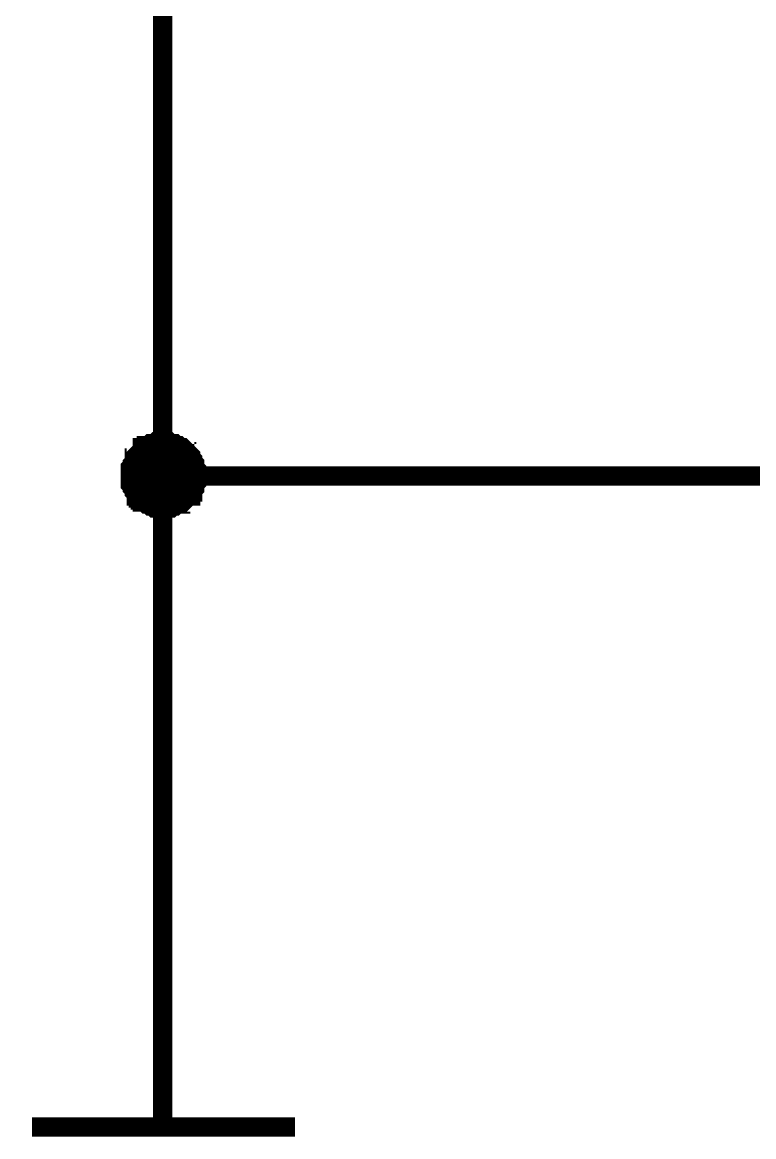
# Paper-space layout 'Layout1' of a CAD drawing. Extents: x -1 to 840, y -1 to 593.
# Drawn here: x 76.23 to 87.53, y 75.77 to 93 of the extents above; entities that cross this region are included whole.
import ezdxf

# ---------------------------------------------------------------- set-up
doc = ezdxf.new("R2010")
doc.units = 0
doc.header["$MEASUREMENT"] = 0
doc.layers.add('Sheet', color=255, linetype='CONTINUOUS')

psp = doc.layouts.get("Layout1")

# ---------------------------------------------------------------- linework, layer by layer
at = {"layer": 'Sheet', "color": 7}
for points, const_width in [([(120.88, 110.99), (120.88, 103.503), (120.88, 85.981), (78.395, 85.981)], 0.3), ([(78.395, 93.499), (78.395, 90.983)], 0.3), ([(78.395, 90.983), (78.395, 85.981)], 0.3), ([(77.898, 85.981), (77.898, 86.012), (77.898, 86.043), (77.898, 86.043), (77.898, 86.074), (77.898, 86.105), (77.93, 86.136), (77.93, 86.167), (77.93, 86.167), (77.961, 86.198), (77.961, 86.229), (77.961, 86.26), (77.992, 86.26), (77.992, 86.292), (78.023, 86.323), (78.023, 86.323), (78.054, 86.354), (78.054, 86.354), (78.085, 86.385), (78.085, 86.416), (78.116, 86.416), (78.147, 86.416), (78.147, 86.447), (78.178, 86.447), (78.209, 86.478), (78.209, 86.478), (78.24, 86.478), (78.271, 86.478), (78.302, 86.509), (78.333, 86.509), (78.333, 86.509), (78.364, 86.509), (78.395, 86.509)], 0.3), ([(77.898, 85.981), (77.898, 86.012), (77.898, 86.043), (77.898, 86.043), (77.898, 86.074), (77.898, 86.105), (77.93, 86.136), (77.93, 86.167), (77.93, 86.167), (77.961, 86.198), (77.961, 86.229), (77.961, 86.26), (77.992, 86.26), (77.992, 86.292), (78.023, 86.323), (78.023, 86.323), (78.054, 86.354), (78.054, 86.354), (78.085, 86.385), (78.085, 86.416), (78.116, 86.416), (78.147, 86.416), (78.147, 86.447), (78.178, 86.447), (78.209, 86.478), (78.209, 86.478), (78.24, 86.478), (78.271, 86.478), (78.302, 86.509), (78.333, 86.509), (78.333, 86.509), (78.364, 86.509), (78.395, 86.509)], 0.3), ([(77.898, 85.981), (77.898, 86.012), (77.898, 86.043), (77.898, 86.043), (77.898, 86.074), (77.898, 86.105), (77.93, 86.136), (77.93, 86.167), (77.93, 86.167), (77.961, 86.198), (77.961, 86.229), (77.961, 86.26), (77.992, 86.26), (77.992, 86.292), (78.023, 86.323), (78.023, 86.323), (78.054, 86.354), (78.054, 86.354), (78.085, 86.385), (78.085, 86.416), (78.116, 86.416), (78.147, 86.416), (78.147, 86.447), (78.178, 86.447), (78.209, 86.478), (78.209, 86.478), (78.24, 86.478), (78.271, 86.478), (78.302, 86.509), (78.333, 86.509), (78.333, 86.509), (78.364, 86.509), (78.395, 86.509)], 0.3), ([(77.898, 85.981), (77.898, 86.012), (77.898, 86.043), (77.898, 86.043), (77.898, 86.074), (77.898, 86.105), (77.93, 86.136), (77.93, 86.167), (77.93, 86.167), (77.961, 86.198), (77.961, 86.229), (77.961, 86.26), (77.992, 86.26), (77.992, 86.292), (78.023, 86.323), (78.023, 86.323), (78.054, 86.354), (78.054, 86.354), (78.085, 86.385), (78.085, 86.416), (78.116, 86.416), (78.147, 86.416), (78.147, 86.447), (78.178, 86.447), (78.209, 86.478), (78.209, 86.478), (78.24, 86.478), (78.271, 86.478), (78.302, 86.509), (78.333, 86.509), (78.333, 86.509), (78.364, 86.509), (78.395, 86.509)], 0.3), ([(77.898, 85.981), (77.898, 86.012), (77.898, 86.043), (77.898, 86.043), (77.898, 86.074), (77.898, 86.105), (77.93, 86.136), (77.93, 86.167), (77.93, 86.167), (77.961, 86.198), (77.961, 86.229), (77.961, 86.26), (77.992, 86.26), (77.992, 86.292), (78.023, 86.323), (78.023, 86.323), (78.054, 86.354), (78.054, 86.354), (78.085, 86.385), (78.085, 86.416), (78.116, 86.416), (78.147, 86.416), (78.147, 86.447), (78.178, 86.447), (78.209, 86.478), (78.209, 86.478), (78.24, 86.478), (78.271, 86.478), (78.302, 86.509), (78.333, 86.509), (78.333, 86.509), (78.364, 86.509), (78.395, 86.509)], 0.3), ([(77.898, 85.981), (77.898, 86.012), (77.898, 86.043), (77.898, 86.043), (77.898, 86.074), (77.898, 86.105), (77.93, 86.136), (77.93, 86.167), (77.93, 86.167), (77.961, 86.198), (77.961, 86.229), (77.961, 86.26), (77.992, 86.26), (77.992, 86.292), (78.023, 86.323), (78.023, 86.323), (78.054, 86.354), (78.054, 86.354), (78.085, 86.385), (78.085, 86.416), (78.116, 86.416), (78.147, 86.416), (78.147, 86.447), (78.178, 86.447), (78.209, 86.478), (78.209, 86.478), (78.24, 86.478), (78.271, 86.478), (78.302, 86.509), (78.333, 86.509), (78.333, 86.509), (78.364, 86.509), (78.395, 86.509)], 0.3), ([(77.898, 85.981), (77.898, 86.012), (77.898, 86.043), (77.898, 86.043), (77.898, 86.074), (77.898, 86.105), (77.93, 86.136), (77.93, 86.167), (77.93, 86.167), (77.961, 86.198), (77.961, 86.229), (77.961, 86.26), (77.992, 86.26), (77.992, 86.292), (78.023, 86.323), (78.023, 86.323), (78.054, 86.354), (78.054, 86.354), (78.085, 86.385), (78.085, 86.416), (78.116, 86.416), (78.147, 86.416), (78.147, 86.447), (78.178, 86.447), (78.209, 86.478), (78.209, 86.478), (78.24, 86.478), (78.271, 86.478), (78.302, 86.509), (78.333, 86.509), (78.333, 86.509), (78.364, 86.509), (78.395, 86.509)], 0.0991), ([(77.898, 85.981), (77.898, 86.012), (77.898, 86.043), (77.898, 86.043), (77.898, 86.074), (77.898, 86.105), (77.93, 86.136), (77.93, 86.167), (77.93, 86.167), (77.961, 86.198), (77.961, 86.229), (77.961, 86.26), (77.992, 86.26), (77.992, 86.292), (78.023, 86.323), (78.023, 86.323), (78.054, 86.354), (78.054, 86.354), (78.085, 86.385), (78.085, 86.416), (78.116, 86.416), (78.147, 86.416), (78.147, 86.447), (78.178, 86.447), (78.209, 86.478), (78.209, 86.478), (78.24, 86.478), (78.271, 86.478), (78.302, 86.509), (78.333, 86.509), (78.333, 86.509), (78.364, 86.509), (78.395, 86.509)], 0.0991), ([(77.898, 85.981), (77.898, 86.012), (77.898, 86.043), (77.898, 86.043), (77.898, 86.074), (77.898, 86.105), (77.93, 86.136), (77.93, 86.167), (77.93, 86.167), (77.961, 86.198), (77.961, 86.229), (77.961, 86.26), (77.992, 86.26), (77.992, 86.292), (78.023, 86.323), (78.023, 86.323), (78.054, 86.354), (78.054, 86.354), (78.085, 86.385), (78.085, 86.416), (78.116, 86.416), (78.147, 86.416), (78.147, 86.447), (78.178, 86.447), (78.209, 86.478), (78.209, 86.478), (78.24, 86.478), (78.271, 86.478), (78.302, 86.509), (78.333, 86.509), (78.333, 86.509), (78.364, 86.509), (78.395, 86.509)], 0.0991), ([(77.898, 85.981), (77.898, 86.012), (77.898, 86.043), (77.898, 86.043), (77.898, 86.074), (77.898, 86.105), (77.93, 86.136), (77.93, 86.167), (77.93, 86.167), (77.961, 86.198), (77.961, 86.229), (77.961, 86.26), (77.992, 86.26), (77.992, 86.292), (78.023, 86.323), (78.023, 86.323), (78.054, 86.354), (78.054, 86.354), (78.085, 86.385), (78.085, 86.416), (78.116, 86.416), (78.147, 86.416), (78.147, 86.447), (78.178, 86.447), (78.209, 86.478), (78.209, 86.478), (78.24, 86.478), (78.271, 86.478), (78.302, 86.509), (78.333, 86.509), (78.333, 86.509), (78.364, 86.509), (78.395, 86.509)], 0.0991), ([(77.898, 85.981), (77.898, 86.012), (77.898, 86.043), (77.898, 86.043), (77.898, 86.074), (77.898, 86.105), (77.93, 86.136), (77.93, 86.167), (77.93, 86.167), (77.961, 86.198), (77.961, 86.229), (77.961, 86.26), (77.992, 86.26), (77.992, 86.292), (78.023, 86.323), (78.023, 86.323), (78.054, 86.354), (78.054, 86.354), (78.085, 86.385), (78.085, 86.416), (78.116, 86.416), (78.147, 86.416), (78.147, 86.447), (78.178, 86.447), (78.209, 86.478), (78.209, 86.478), (78.24, 86.478), (78.271, 86.478), (78.302, 86.509), (78.333, 86.509), (78.333, 86.509), (78.364, 86.509), (78.395, 86.509)], 0.0991), ([(77.898, 85.981), (77.898, 86.012), (77.898, 86.043), (77.898, 86.043), (77.898, 86.074), (77.898, 86.105), (77.93, 86.136), (77.93, 86.167), (77.93, 86.167), (77.961, 86.198), (77.961, 86.229), (77.961, 86.26), (77.992, 86.26), (77.992, 86.292), (78.023, 86.323), (78.023, 86.323), (78.054, 86.354), (78.054, 86.354), (78.085, 86.385), (78.085, 86.416), (78.116, 86.416), (78.147, 86.416), (78.147, 86.447), (78.178, 86.447), (78.209, 86.478), (78.209, 86.478), (78.24, 86.478), (78.271, 86.478), (78.302, 86.509), (78.333, 86.509), (78.333, 86.509), (78.364, 86.509), (78.395, 86.509)], 0.0991), ([(78.395, 86.509), (78.395, 86.509)], 0.3), ([(78.395, 86.509), (78.426, 86.509), (78.457, 86.509), (78.457, 86.509), (78.489, 86.509), (78.52, 86.478), (78.551, 86.478), (78.582, 86.478), (78.582, 86.478), (78.613, 86.447), (78.644, 86.447), (78.675, 86.416), (78.675, 86.416), (78.706, 86.416), (78.737, 86.385), (78.737, 86.354), (78.768, 86.354), (78.768, 86.323), (78.799, 86.323), (78.83, 86.292), (78.83, 86.26), (78.83, 86.26), (78.861, 86.229), (78.861, 86.198), (78.892, 86.167), (78.892, 86.167), (78.892, 86.136), (78.892, 86.105), (78.923, 86.074), (78.923, 86.043), (78.923, 86.043), (78.923, 86.012), (78.923, 85.981)], 0.3), ([(78.395, 86.509), (78.395, 86.509)], 0.3), ([(78.395, 86.509), (78.426, 86.509), (78.457, 86.509), (78.457, 86.509), (78.489, 86.509), (78.52, 86.478), (78.551, 86.478), (78.582, 86.478), (78.582, 86.478), (78.613, 86.447), (78.644, 86.447), (78.675, 86.416), (78.675, 86.416), (78.706, 86.416), (78.737, 86.385), (78.737, 86.354), (78.768, 86.354), (78.768, 86.323), (78.799, 86.323), (78.83, 86.292), (78.83, 86.26), (78.83, 86.26), (78.861, 86.229), (78.861, 86.198), (78.892, 86.167), (78.892, 86.167), (78.892, 86.136), (78.892, 86.105), (78.923, 86.074), (78.923, 86.043), (78.923, 86.043), (78.923, 86.012), (78.923, 85.981)], 0.3), ([(78.395, 86.509), (78.395, 86.509)], 0.3), ([(78.395, 86.509), (78.426, 86.509), (78.457, 86.509), (78.457, 86.509), (78.489, 86.509), (78.52, 86.478), (78.551, 86.478), (78.582, 86.478), (78.582, 86.478), (78.613, 86.447), (78.644, 86.447), (78.675, 86.416), (78.675, 86.416), (78.706, 86.416), (78.737, 86.385), (78.737, 86.354), (78.768, 86.354), (78.768, 86.323), (78.799, 86.323), (78.83, 86.292), (78.83, 86.26), (78.83, 86.26), (78.861, 86.229), (78.861, 86.198), (78.892, 86.167), (78.892, 86.167), (78.892, 86.136), (78.892, 86.105), (78.923, 86.074), (78.923, 86.043), (78.923, 86.043), (78.923, 86.012), (78.923, 85.981)], 0.3), ([(78.395, 86.509), (78.395, 86.509)], 0.3), ([(78.395, 86.509), (78.426, 86.509), (78.457, 86.509), (78.457, 86.509), (78.489, 86.509), (78.52, 86.478), (78.551, 86.478), (78.582, 86.478), (78.582, 86.478), (78.613, 86.447), (78.644, 86.447), (78.675, 86.416), (78.675, 86.416), (78.706, 86.416), (78.737, 86.385), (78.737, 86.354), (78.768, 86.354), (78.768, 86.323), (78.799, 86.323), (78.83, 86.292), (78.83, 86.26), (78.83, 86.26), (78.861, 86.229), (78.861, 86.198), (78.892, 86.167), (78.892, 86.167), (78.892, 86.136), (78.892, 86.105), (78.923, 86.074), (78.923, 86.043), (78.923, 86.043), (78.923, 86.012), (78.923, 85.981)], 0.3), ([(78.395, 86.509), (78.395, 86.509)], 0.3), ([(78.395, 86.509), (78.426, 86.509), (78.457, 86.509), (78.457, 86.509), (78.489, 86.509), (78.52, 86.478), (78.551, 86.478), (78.582, 86.478), (78.582, 86.478), (78.613, 86.447), (78.644, 86.447), (78.675, 86.416), (78.675, 86.416), (78.706, 86.416), (78.737, 86.385), (78.737, 86.354), (78.768, 86.354), (78.768, 86.323), (78.799, 86.323), (78.83, 86.292), (78.83, 86.26), (78.83, 86.26), (78.861, 86.229), (78.861, 86.198), (78.892, 86.167), (78.892, 86.167), (78.892, 86.136), (78.892, 86.105), (78.923, 86.074), (78.923, 86.043), (78.923, 86.043), (78.923, 86.012), (78.923, 85.981)], 0.3), ([(78.395, 86.509), (78.395, 86.509)], 0.3), ([(78.395, 86.509), (78.426, 86.509), (78.457, 86.509), (78.457, 86.509), (78.489, 86.509), (78.52, 86.478), (78.551, 86.478), (78.582, 86.478), (78.582, 86.478), (78.613, 86.447), (78.644, 86.447), (78.675, 86.416), (78.675, 86.416), (78.706, 86.416), (78.737, 86.385), (78.737, 86.354), (78.768, 86.354), (78.768, 86.323), (78.799, 86.323), (78.83, 86.292), (78.83, 86.26), (78.83, 86.26), (78.861, 86.229), (78.861, 86.198), (78.892, 86.167), (78.892, 86.167), (78.892, 86.136), (78.892, 86.105), (78.923, 86.074), (78.923, 86.043), (78.923, 86.043), (78.923, 86.012), (78.923, 85.981)], 0.3), ([(78.395, 86.509), (78.395, 86.509)], 0.0991), ([(78.395, 86.509), (78.426, 86.509), (78.457, 86.509), (78.457, 86.509), (78.489, 86.509), (78.52, 86.478), (78.551, 86.478), (78.582, 86.478), (78.582, 86.478), (78.613, 86.447), (78.644, 86.447), (78.675, 86.416), (78.675, 86.416), (78.706, 86.416), (78.737, 86.385), (78.737, 86.354), (78.768, 86.354), (78.768, 86.323), (78.799, 86.323), (78.83, 86.292), (78.83, 86.26), (78.83, 86.26), (78.861, 86.229), (78.861, 86.198), (78.892, 86.167), (78.892, 86.167), (78.892, 86.136), (78.892, 86.105), (78.923, 86.074), (78.923, 86.043), (78.923, 86.043), (78.923, 86.012), (78.923, 85.981)], 0.0991), ([(78.395, 86.509), (78.395, 86.509)], 0.0991), ([(78.395, 86.509), (78.426, 86.509), (78.457, 86.509), (78.457, 86.509), (78.489, 86.509), (78.52, 86.478), (78.551, 86.478), (78.582, 86.478), (78.582, 86.478), (78.613, 86.447), (78.644, 86.447), (78.675, 86.416), (78.675, 86.416), (78.706, 86.416), (78.737, 86.385), (78.737, 86.354), (78.768, 86.354), (78.768, 86.323), (78.799, 86.323), (78.83, 86.292), (78.83, 86.26), (78.83, 86.26), (78.861, 86.229), (78.861, 86.198), (78.892, 86.167), (78.892, 86.167), (78.892, 86.136), (78.892, 86.105), (78.923, 86.074), (78.923, 86.043), (78.923, 86.043), (78.923, 86.012), (78.923, 85.981)], 0.0991), ([(78.395, 86.509), (78.395, 86.509)], 0.0991), ([(78.395, 86.509), (78.426, 86.509), (78.457, 86.509), (78.457, 86.509), (78.489, 86.509), (78.52, 86.478), (78.551, 86.478), (78.582, 86.478), (78.582, 86.478), (78.613, 86.447), (78.644, 86.447), (78.675, 86.416), (78.675, 86.416), (78.706, 86.416), (78.737, 86.385), (78.737, 86.354), (78.768, 86.354), (78.768, 86.323), (78.799, 86.323), (78.83, 86.292), (78.83, 86.26), (78.83, 86.26), (78.861, 86.229), (78.861, 86.198), (78.892, 86.167), (78.892, 86.167), (78.892, 86.136), (78.892, 86.105), (78.923, 86.074), (78.923, 86.043), (78.923, 86.043), (78.923, 86.012), (78.923, 85.981)], 0.0991), ([(78.395, 86.509), (78.395, 86.509)], 0.0991), ([(78.395, 86.509), (78.426, 86.509), (78.457, 86.509), (78.457, 86.509), (78.489, 86.509), (78.52, 86.478), (78.551, 86.478), (78.582, 86.478), (78.582, 86.478), (78.613, 86.447), (78.644, 86.447), (78.675, 86.416), (78.675, 86.416), (78.706, 86.416), (78.737, 86.385), (78.737, 86.354), (78.768, 86.354), (78.768, 86.323), (78.799, 86.323), (78.83, 86.292), (78.83, 86.26), (78.83, 86.26), (78.861, 86.229), (78.861, 86.198), (78.892, 86.167), (78.892, 86.167), (78.892, 86.136), (78.892, 86.105), (78.923, 86.074), (78.923, 86.043), (78.923, 86.043), (78.923, 86.012), (78.923, 85.981)], 0.0991), ([(78.395, 86.509), (78.395, 86.509)], 0.0991), ([(78.395, 86.509), (78.426, 86.509), (78.457, 86.509), (78.457, 86.509), (78.489, 86.509), (78.52, 86.478), (78.551, 86.478), (78.582, 86.478), (78.582, 86.478), (78.613, 86.447), (78.644, 86.447), (78.675, 86.416), (78.675, 86.416), (78.706, 86.416), (78.737, 86.385), (78.737, 86.354), (78.768, 86.354), (78.768, 86.323), (78.799, 86.323), (78.83, 86.292), (78.83, 86.26), (78.83, 86.26), (78.861, 86.229), (78.861, 86.198), (78.892, 86.167), (78.892, 86.167), (78.892, 86.136), (78.892, 86.105), (78.923, 86.074), (78.923, 86.043), (78.923, 86.043), (78.923, 86.012), (78.923, 85.981)], 0.0991), ([(78.395, 86.509), (78.395, 86.509)], 0.0991), ([(78.395, 86.509), (78.426, 86.509), (78.457, 86.509), (78.457, 86.509), (78.489, 86.509), (78.52, 86.478), (78.551, 86.478), (78.582, 86.478), (78.582, 86.478), (78.613, 86.447), (78.644, 86.447), (78.675, 86.416), (78.675, 86.416), (78.706, 86.416), (78.737, 86.385), (78.737, 86.354), (78.768, 86.354), (78.768, 86.323), (78.799, 86.323), (78.83, 86.292), (78.83, 86.26), (78.83, 86.26), (78.861, 86.229), (78.861, 86.198), (78.892, 86.167), (78.892, 86.167), (78.892, 86.136), (78.892, 86.105), (78.923, 86.074), (78.923, 86.043), (78.923, 86.043), (78.923, 86.012), (78.923, 85.981)], 0.0991), ([(78.395, 85.484), (78.364, 85.484), (78.333, 85.484), (78.333, 85.484), (78.302, 85.484), (78.271, 85.484), (78.24, 85.515), (78.209, 85.515), (78.209, 85.515), (78.178, 85.546), (78.147, 85.546), (78.147, 85.546), (78.116, 85.577), (78.085, 85.577), (78.085, 85.608), (78.054, 85.608), (78.054, 85.639), (78.023, 85.639), (78.023, 85.67), (77.992, 85.67), (77.992, 85.701), (77.961, 85.732), (77.961, 85.732), (77.961, 85.763), (77.93, 85.794), (77.93, 85.794), (77.93, 85.826), (77.898, 85.857), (77.898, 85.888), (77.898, 85.919), (77.898, 85.919), (77.898, 85.95), (77.898, 85.981)], 0.3), ([(77.898, 85.981), (77.898, 85.981)], 0.3), ([(78.395, 85.484), (78.364, 85.484), (78.333, 85.484), (78.333, 85.484), (78.302, 85.484), (78.271, 85.484), (78.24, 85.515), (78.209, 85.515), (78.209, 85.515), (78.178, 85.546), (78.147, 85.546), (78.147, 85.546), (78.116, 85.577), (78.085, 85.577), (78.085, 85.608), (78.054, 85.608), (78.054, 85.639), (78.023, 85.639), (78.023, 85.67), (77.992, 85.67), (77.992, 85.701), (77.961, 85.732), (77.961, 85.732), (77.961, 85.763), (77.93, 85.794), (77.93, 85.794), (77.93, 85.826), (77.898, 85.857), (77.898, 85.888), (77.898, 85.919), (77.898, 85.919), (77.898, 85.95), (77.898, 85.981)], 0.3), ([(77.898, 85.981), (77.898, 85.981)], 0.3), ([(78.395, 85.484), (78.364, 85.484), (78.333, 85.484), (78.333, 85.484), (78.302, 85.484), (78.271, 85.484), (78.24, 85.515), (78.209, 85.515), (78.209, 85.515), (78.178, 85.546), (78.147, 85.546), (78.147, 85.546), (78.116, 85.577), (78.085, 85.577), (78.085, 85.608), (78.054, 85.608), (78.054, 85.639), (78.023, 85.639), (78.023, 85.67), (77.992, 85.67), (77.992, 85.701), (77.961, 85.732), (77.961, 85.732), (77.961, 85.763), (77.93, 85.794), (77.93, 85.794), (77.93, 85.826), (77.898, 85.857), (77.898, 85.888), (77.898, 85.919), (77.898, 85.919), (77.898, 85.95), (77.898, 85.981)], 0.3), ([(77.898, 85.981), (77.898, 85.981)], 0.3), ([(78.395, 85.484), (78.364, 85.484), (78.333, 85.484), (78.333, 85.484), (78.302, 85.484), (78.271, 85.484), (78.24, 85.515), (78.209, 85.515), (78.209, 85.515), (78.178, 85.546), (78.147, 85.546), (78.147, 85.546), (78.116, 85.577), (78.085, 85.577), (78.085, 85.608), (78.054, 85.608), (78.054, 85.639), (78.023, 85.639), (78.023, 85.67), (77.992, 85.67), (77.992, 85.701), (77.961, 85.732), (77.961, 85.732), (77.961, 85.763), (77.93, 85.794), (77.93, 85.794), (77.93, 85.826), (77.898, 85.857), (77.898, 85.888), (77.898, 85.919), (77.898, 85.919), (77.898, 85.95), (77.898, 85.981)], 0.3), ([(77.898, 85.981), (77.898, 85.981)], 0.3), ([(78.395, 85.484), (78.364, 85.484), (78.333, 85.484), (78.333, 85.484), (78.302, 85.484), (78.271, 85.484), (78.24, 85.515), (78.209, 85.515), (78.209, 85.515), (78.178, 85.546), (78.147, 85.546), (78.147, 85.546), (78.116, 85.577), (78.085, 85.577), (78.085, 85.608), (78.054, 85.608), (78.054, 85.639), (78.023, 85.639), (78.023, 85.67), (77.992, 85.67), (77.992, 85.701), (77.961, 85.732), (77.961, 85.732), (77.961, 85.763), (77.93, 85.794), (77.93, 85.794), (77.93, 85.826), (77.898, 85.857), (77.898, 85.888), (77.898, 85.919), (77.898, 85.919), (77.898, 85.95), (77.898, 85.981)], 0.3), ([(77.898, 85.981), (77.898, 85.981)], 0.3), ([(78.395, 85.484), (78.364, 85.484), (78.333, 85.484), (78.333, 85.484), (78.302, 85.484), (78.271, 85.484), (78.24, 85.515), (78.209, 85.515), (78.209, 85.515), (78.178, 85.546), (78.147, 85.546), (78.147, 85.546), (78.116, 85.577), (78.085, 85.577), (78.085, 85.608), (78.054, 85.608), (78.054, 85.639), (78.023, 85.639), (78.023, 85.67), (77.992, 85.67), (77.992, 85.701), (77.961, 85.732), (77.961, 85.732), (77.961, 85.763), (77.93, 85.794), (77.93, 85.794), (77.93, 85.826), (77.898, 85.857), (77.898, 85.888), (77.898, 85.919), (77.898, 85.919), (77.898, 85.95), (77.898, 85.981)], 0.3), ([(77.898, 85.981), (77.898, 85.981)], 0.3), ([(78.395, 85.484), (78.364, 85.484), (78.333, 85.484), (78.333, 85.484), (78.302, 85.484), (78.271, 85.484), (78.24, 85.515), (78.209, 85.515), (78.209, 85.515), (78.178, 85.546), (78.147, 85.546), (78.147, 85.546), (78.116, 85.577), (78.085, 85.577), (78.085, 85.608), (78.054, 85.608), (78.054, 85.639), (78.023, 85.639), (78.023, 85.67), (77.992, 85.67), (77.992, 85.701), (77.961, 85.732), (77.961, 85.732), (77.961, 85.763), (77.93, 85.794), (77.93, 85.794), (77.93, 85.826), (77.898, 85.857), (77.898, 85.888), (77.898, 85.919), (77.898, 85.919), (77.898, 85.95), (77.898, 85.981)], 0.0991), ([(77.898, 85.981), (77.898, 85.981)], 0.0991), ([(78.395, 85.484), (78.364, 85.484), (78.333, 85.484), (78.333, 85.484), (78.302, 85.484), (78.271, 85.484), (78.24, 85.515), (78.209, 85.515), (78.209, 85.515), (78.178, 85.546), (78.147, 85.546), (78.147, 85.546), (78.116, 85.577), (78.085, 85.577), (78.085, 85.608), (78.054, 85.608), (78.054, 85.639), (78.023, 85.639), (78.023, 85.67), (77.992, 85.67), (77.992, 85.701), (77.961, 85.732), (77.961, 85.732), (77.961, 85.763), (77.93, 85.794), (77.93, 85.794), (77.93, 85.826), (77.898, 85.857), (77.898, 85.888), (77.898, 85.919), (77.898, 85.919), (77.898, 85.95), (77.898, 85.981)], 0.0991), ([(77.898, 85.981), (77.898, 85.981)], 0.0991), ([(78.395, 85.484), (78.364, 85.484), (78.333, 85.484), (78.333, 85.484), (78.302, 85.484), (78.271, 85.484), (78.24, 85.515), (78.209, 85.515), (78.209, 85.515), (78.178, 85.546), (78.147, 85.546), (78.147, 85.546), (78.116, 85.577), (78.085, 85.577), (78.085, 85.608), (78.054, 85.608), (78.054, 85.639), (78.023, 85.639), (78.023, 85.67), (77.992, 85.67), (77.992, 85.701), (77.961, 85.732), (77.961, 85.732), (77.961, 85.763), (77.93, 85.794), (77.93, 85.794), (77.93, 85.826), (77.898, 85.857), (77.898, 85.888), (77.898, 85.919), (77.898, 85.919), (77.898, 85.95), (77.898, 85.981)], 0.0991), ([(77.898, 85.981), (77.898, 85.981)], 0.0991), ([(78.395, 85.484), (78.364, 85.484), (78.333, 85.484), (78.333, 85.484), (78.302, 85.484), (78.271, 85.484), (78.24, 85.515), (78.209, 85.515), (78.209, 85.515), (78.178, 85.546), (78.147, 85.546), (78.147, 85.546), (78.116, 85.577), (78.085, 85.577), (78.085, 85.608), (78.054, 85.608), (78.054, 85.639), (78.023, 85.639), (78.023, 85.67), (77.992, 85.67), (77.992, 85.701), (77.961, 85.732), (77.961, 85.732), (77.961, 85.763), (77.93, 85.794), (77.93, 85.794), (77.93, 85.826), (77.898, 85.857), (77.898, 85.888), (77.898, 85.919), (77.898, 85.919), (77.898, 85.95), (77.898, 85.981)], 0.0991), ([(77.898, 85.981), (77.898, 85.981)], 0.0991), ([(78.395, 85.484), (78.364, 85.484), (78.333, 85.484), (78.333, 85.484), (78.302, 85.484), (78.271, 85.484), (78.24, 85.515), (78.209, 85.515), (78.209, 85.515), (78.178, 85.546), (78.147, 85.546), (78.147, 85.546), (78.116, 85.577), (78.085, 85.577), (78.085, 85.608), (78.054, 85.608), (78.054, 85.639), (78.023, 85.639), (78.023, 85.67), (77.992, 85.67), (77.992, 85.701), (77.961, 85.732), (77.961, 85.732), (77.961, 85.763), (77.93, 85.794), (77.93, 85.794), (77.93, 85.826), (77.898, 85.857), (77.898, 85.888), (77.898, 85.919), (77.898, 85.919), (77.898, 85.95), (77.898, 85.981)], 0.0991), ([(77.898, 85.981), (77.898, 85.981)], 0.0991), ([(78.395, 85.484), (78.364, 85.484), (78.333, 85.484), (78.333, 85.484), (78.302, 85.484), (78.271, 85.484), (78.24, 85.515), (78.209, 85.515), (78.209, 85.515), (78.178, 85.546), (78.147, 85.546), (78.147, 85.546), (78.116, 85.577), (78.085, 85.577), (78.085, 85.608), (78.054, 85.608), (78.054, 85.639), (78.023, 85.639), (78.023, 85.67), (77.992, 85.67), (77.992, 85.701), (77.961, 85.732), (77.961, 85.732), (77.961, 85.763), (77.93, 85.794), (77.93, 85.794), (77.93, 85.826), (77.898, 85.857), (77.898, 85.888), (77.898, 85.919), (77.898, 85.919), (77.898, 85.95), (77.898, 85.981)], 0.0991), ([(77.898, 85.981), (77.898, 85.981)], 0.0991), ([(78.923, 85.981), (78.923, 85.95), (78.923, 85.919), (78.923, 85.919), (78.923, 85.888), (78.892, 85.857), (78.892, 85.826), (78.892, 85.794), (78.892, 85.794), (78.861, 85.763), (78.861, 85.732), (78.83, 85.732), (78.83, 85.701), (78.83, 85.67), (78.799, 85.67), (78.768, 85.639), (78.768, 85.639), (78.737, 85.608), (78.737, 85.608), (78.706, 85.577), (78.675, 85.577), (78.675, 85.546), (78.644, 85.546), (78.613, 85.546), (78.582, 85.515), (78.582, 85.515), (78.551, 85.515), (78.52, 85.484), (78.489, 85.484), (78.457, 85.484), (78.457, 85.484), (78.426, 85.484), (78.395, 85.484)], 0.3), ([(78.395, 80.979), (78.395, 85.981)], 0.3), ([(78.923, 85.981), (78.923, 85.95), (78.923, 85.919), (78.923, 85.919), (78.923, 85.888), (78.892, 85.857), (78.892, 85.826), (78.892, 85.794), (78.892, 85.794), (78.861, 85.763), (78.861, 85.732), (78.83, 85.732), (78.83, 85.701), (78.83, 85.67), (78.799, 85.67), (78.768, 85.639), (78.768, 85.639), (78.737, 85.608), (78.737, 85.608), (78.706, 85.577), (78.675, 85.577), (78.675, 85.546), (78.644, 85.546), (78.613, 85.546), (78.582, 85.515), (78.582, 85.515), (78.551, 85.515), (78.52, 85.484), (78.489, 85.484), (78.457, 85.484), (78.457, 85.484), (78.426, 85.484), (78.395, 85.484)], 0.3), ([(78.923, 85.981), (78.923, 85.95), (78.923, 85.919), (78.923, 85.919), (78.923, 85.888), (78.892, 85.857), (78.892, 85.826), (78.892, 85.794), (78.892, 85.794), (78.861, 85.763), (78.861, 85.732), (78.83, 85.732), (78.83, 85.701), (78.83, 85.67), (78.799, 85.67), (78.768, 85.639), (78.768, 85.639), (78.737, 85.608), (78.737, 85.608), (78.706, 85.577), (78.675, 85.577), (78.675, 85.546), (78.644, 85.546), (78.613, 85.546), (78.582, 85.515), (78.582, 85.515), (78.551, 85.515), (78.52, 85.484), (78.489, 85.484), (78.457, 85.484), (78.457, 85.484), (78.426, 85.484), (78.395, 85.484)], 0.3), ([(78.923, 85.981), (78.923, 85.95), (78.923, 85.919), (78.923, 85.919), (78.923, 85.888), (78.892, 85.857), (78.892, 85.826), (78.892, 85.794), (78.892, 85.794), (78.861, 85.763), (78.861, 85.732), (78.83, 85.732), (78.83, 85.701), (78.83, 85.67), (78.799, 85.67), (78.768, 85.639), (78.768, 85.639), (78.737, 85.608), (78.737, 85.608), (78.706, 85.577), (78.675, 85.577), (78.675, 85.546), (78.644, 85.546), (78.613, 85.546), (78.582, 85.515), (78.582, 85.515), (78.551, 85.515), (78.52, 85.484), (78.489, 85.484), (78.457, 85.484), (78.457, 85.484), (78.426, 85.484), (78.395, 85.484)], 0.3), ([(78.923, 85.981), (78.923, 85.95), (78.923, 85.919), (78.923, 85.919), (78.923, 85.888), (78.892, 85.857), (78.892, 85.826), (78.892, 85.794), (78.892, 85.794), (78.861, 85.763), (78.861, 85.732), (78.83, 85.732), (78.83, 85.701), (78.83, 85.67), (78.799, 85.67), (78.768, 85.639), (78.768, 85.639), (78.737, 85.608), (78.737, 85.608), (78.706, 85.577), (78.675, 85.577), (78.675, 85.546), (78.644, 85.546), (78.613, 85.546), (78.582, 85.515), (78.582, 85.515), (78.551, 85.515), (78.52, 85.484), (78.489, 85.484), (78.457, 85.484), (78.457, 85.484), (78.426, 85.484), (78.395, 85.484)], 0.3), ([(78.923, 85.981), (78.923, 85.95), (78.923, 85.919), (78.923, 85.919), (78.923, 85.888), (78.892, 85.857), (78.892, 85.826), (78.892, 85.794), (78.892, 85.794), (78.861, 85.763), (78.861, 85.732), (78.83, 85.732), (78.83, 85.701), (78.83, 85.67), (78.799, 85.67), (78.768, 85.639), (78.768, 85.639), (78.737, 85.608), (78.737, 85.608), (78.706, 85.577), (78.675, 85.577), (78.675, 85.546), (78.644, 85.546), (78.613, 85.546), (78.582, 85.515), (78.582, 85.515), (78.551, 85.515), (78.52, 85.484), (78.489, 85.484), (78.457, 85.484), (78.457, 85.484), (78.426, 85.484), (78.395, 85.484)], 0.3), ([(78.923, 85.981), (78.923, 85.95), (78.923, 85.919), (78.923, 85.919), (78.923, 85.888), (78.892, 85.857), (78.892, 85.826), (78.892, 85.794), (78.892, 85.794), (78.861, 85.763), (78.861, 85.732), (78.83, 85.732), (78.83, 85.701), (78.83, 85.67), (78.799, 85.67), (78.768, 85.639), (78.768, 85.639), (78.737, 85.608), (78.737, 85.608), (78.706, 85.577), (78.675, 85.577), (78.675, 85.546), (78.644, 85.546), (78.613, 85.546), (78.582, 85.515), (78.582, 85.515), (78.551, 85.515), (78.52, 85.484), (78.489, 85.484), (78.457, 85.484), (78.457, 85.484), (78.426, 85.484), (78.395, 85.484)], 0.0991), ([(78.923, 85.981), (78.923, 85.95), (78.923, 85.919), (78.923, 85.919), (78.923, 85.888), (78.892, 85.857), (78.892, 85.826), (78.892, 85.794), (78.892, 85.794), (78.861, 85.763), (78.861, 85.732), (78.83, 85.732), (78.83, 85.701), (78.83, 85.67), (78.799, 85.67), (78.768, 85.639), (78.768, 85.639), (78.737, 85.608), (78.737, 85.608), (78.706, 85.577), (78.675, 85.577), (78.675, 85.546), (78.644, 85.546), (78.613, 85.546), (78.582, 85.515), (78.582, 85.515), (78.551, 85.515), (78.52, 85.484), (78.489, 85.484), (78.457, 85.484), (78.457, 85.484), (78.426, 85.484), (78.395, 85.484)], 0.0991), ([(78.923, 85.981), (78.923, 85.95), (78.923, 85.919), (78.923, 85.919), (78.923, 85.888), (78.892, 85.857), (78.892, 85.826), (78.892, 85.794), (78.892, 85.794), (78.861, 85.763), (78.861, 85.732), (78.83, 85.732), (78.83, 85.701), (78.83, 85.67), (78.799, 85.67), (78.768, 85.639), (78.768, 85.639), (78.737, 85.608), (78.737, 85.608), (78.706, 85.577), (78.675, 85.577), (78.675, 85.546), (78.644, 85.546), (78.613, 85.546), (78.582, 85.515), (78.582, 85.515), (78.551, 85.515), (78.52, 85.484), (78.489, 85.484), (78.457, 85.484), (78.457, 85.484), (78.426, 85.484), (78.395, 85.484)], 0.0991), ([(78.923, 85.981), (78.923, 85.95), (78.923, 85.919), (78.923, 85.919), (78.923, 85.888), (78.892, 85.857), (78.892, 85.826), (78.892, 85.794), (78.892, 85.794), (78.861, 85.763), (78.861, 85.732), (78.83, 85.732), (78.83, 85.701), (78.83, 85.67), (78.799, 85.67), (78.768, 85.639), (78.768, 85.639), (78.737, 85.608), (78.737, 85.608), (78.706, 85.577), (78.675, 85.577), (78.675, 85.546), (78.644, 85.546), (78.613, 85.546), (78.582, 85.515), (78.582, 85.515), (78.551, 85.515), (78.52, 85.484), (78.489, 85.484), (78.457, 85.484), (78.457, 85.484), (78.426, 85.484), (78.395, 85.484)], 0.0991), ([(78.923, 85.981), (78.923, 85.95), (78.923, 85.919), (78.923, 85.919), (78.923, 85.888), (78.892, 85.857), (78.892, 85.826), (78.892, 85.794), (78.892, 85.794), (78.861, 85.763), (78.861, 85.732), (78.83, 85.732), (78.83, 85.701), (78.83, 85.67), (78.799, 85.67), (78.768, 85.639), (78.768, 85.639), (78.737, 85.608), (78.737, 85.608), (78.706, 85.577), (78.675, 85.577), (78.675, 85.546), (78.644, 85.546), (78.613, 85.546), (78.582, 85.515), (78.582, 85.515), (78.551, 85.515), (78.52, 85.484), (78.489, 85.484), (78.457, 85.484), (78.457, 85.484), (78.426, 85.484), (78.395, 85.484)], 0.0991), ([(78.923, 85.981), (78.923, 85.95), (78.923, 85.919), (78.923, 85.919), (78.923, 85.888), (78.892, 85.857), (78.892, 85.826), (78.892, 85.794), (78.892, 85.794), (78.861, 85.763), (78.861, 85.732), (78.83, 85.732), (78.83, 85.701), (78.83, 85.67), (78.799, 85.67), (78.768, 85.639), (78.768, 85.639), (78.737, 85.608), (78.737, 85.608), (78.706, 85.577), (78.675, 85.577), (78.675, 85.546), (78.644, 85.546), (78.613, 85.546), (78.582, 85.515), (78.582, 85.515), (78.551, 85.515), (78.52, 85.484), (78.489, 85.484), (78.457, 85.484), (78.457, 85.484), (78.426, 85.484), (78.395, 85.484)], 0.0991), ([(78.923, 85.981), (78.923, 85.981), (78.923, 85.981), (78.923, 85.981), (78.923, 85.981), (78.923, 85.981), (78.923, 85.981), (78.923, 85.981), (78.923, 85.981), (78.923, 85.981), (78.923, 85.981), (78.923, 85.981), (78.923, 85.981), (78.923, 85.981), (78.923, 85.981), (78.923, 85.981), (78.923, 85.981), (78.923, 85.981), (78.923, 85.981), (78.923, 85.981), (78.923, 85.981), (78.923, 85.981), (78.923, 85.981), (78.923, 85.981), (78.923, 85.981), (78.923, 85.981), (78.923, 85.981), (78.923, 85.981), (78.923, 85.981), (78.923, 85.981), (78.923, 85.981), (78.923, 85.981), (78.923, 85.981)], 0.3), ([(78.923, 85.981), (78.923, 85.981)], 0.3), ([(78.923, 85.981), (78.923, 85.981), (78.923, 85.981), (78.923, 85.981), (78.923, 85.981), (78.923, 85.981), (78.923, 85.981), (78.923, 85.981), (78.923, 85.981), (78.923, 85.981), (78.923, 85.981), (78.923, 85.981), (78.923, 85.981), (78.923, 85.981), (78.923, 85.981), (78.923, 85.981), (78.923, 85.981), (78.923, 85.981), (78.923, 85.981), (78.923, 85.981), (78.923, 85.981), (78.923, 85.981), (78.923, 85.981), (78.923, 85.981), (78.923, 85.981), (78.923, 85.981), (78.923, 85.981), (78.923, 85.981), (78.923, 85.981), (78.923, 85.981), (78.923, 85.981), (78.923, 85.981), (78.923, 85.981)], 0.3), ([(78.923, 85.981), (78.923, 85.981)], 0.3), ([(78.923, 85.981), (78.923, 85.981), (78.923, 85.981), (78.923, 85.981), (78.923, 85.981), (78.923, 85.981), (78.923, 85.981), (78.923, 85.981), (78.923, 85.981), (78.923, 85.981), (78.923, 85.981), (78.923, 85.981), (78.923, 85.981), (78.923, 85.981), (78.923, 85.981), (78.923, 85.981), (78.923, 85.981), (78.923, 85.981), (78.923, 85.981), (78.923, 85.981), (78.923, 85.981), (78.923, 85.981), (78.923, 85.981), (78.923, 85.981), (78.923, 85.981), (78.923, 85.981), (78.923, 85.981), (78.923, 85.981), (78.923, 85.981), (78.923, 85.981), (78.923, 85.981), (78.923, 85.981), (78.923, 85.981)], 0.3), ([(78.923, 85.981), (78.923, 85.981)], 0.3), ([(78.923, 85.981), (78.923, 85.981), (78.923, 85.981), (78.923, 85.981), (78.923, 85.981), (78.923, 85.981), (78.923, 85.981), (78.923, 85.981), (78.923, 85.981), (78.923, 85.981), (78.923, 85.981), (78.923, 85.981), (78.923, 85.981), (78.923, 85.981), (78.923, 85.981), (78.923, 85.981), (78.923, 85.981), (78.923, 85.981), (78.923, 85.981), (78.923, 85.981), (78.923, 85.981), (78.923, 85.981), (78.923, 85.981), (78.923, 85.981), (78.923, 85.981), (78.923, 85.981), (78.923, 85.981), (78.923, 85.981), (78.923, 85.981), (78.923, 85.981), (78.923, 85.981), (78.923, 85.981), (78.923, 85.981)], 0.3), ([(78.923, 85.981), (78.923, 85.981)], 0.3), ([(78.923, 85.981), (78.923, 85.981), (78.923, 85.981), (78.923, 85.981), (78.923, 85.981), (78.923, 85.981), (78.923, 85.981), (78.923, 85.981), (78.923, 85.981), (78.923, 85.981), (78.923, 85.981), (78.923, 85.981), (78.923, 85.981), (78.923, 85.981), (78.923, 85.981), (78.923, 85.981), (78.923, 85.981), (78.923, 85.981), (78.923, 85.981), (78.923, 85.981), (78.923, 85.981), (78.923, 85.981), (78.923, 85.981), (78.923, 85.981), (78.923, 85.981), (78.923, 85.981), (78.923, 85.981), (78.923, 85.981), (78.923, 85.981), (78.923, 85.981), (78.923, 85.981), (78.923, 85.981), (78.923, 85.981)], 0.3), ([(78.923, 85.981), (78.923, 85.981)], 0.3), ([(78.923, 85.981), (78.923, 85.981), (78.923, 85.981), (78.923, 85.981), (78.923, 85.981), (78.923, 85.981), (78.923, 85.981), (78.923, 85.981), (78.923, 85.981), (78.923, 85.981), (78.923, 85.981), (78.923, 85.981), (78.923, 85.981), (78.923, 85.981), (78.923, 85.981), (78.923, 85.981), (78.923, 85.981), (78.923, 85.981), (78.923, 85.981), (78.923, 85.981), (78.923, 85.981), (78.923, 85.981), (78.923, 85.981), (78.923, 85.981), (78.923, 85.981), (78.923, 85.981), (78.923, 85.981), (78.923, 85.981), (78.923, 85.981), (78.923, 85.981), (78.923, 85.981), (78.923, 85.981), (78.923, 85.981)], 0.3), ([(78.923, 85.981), (78.923, 85.981)], 0.3), ([(78.923, 85.981), (78.923, 85.981), (78.923, 85.981), (78.923, 85.981), (78.923, 85.981), (78.923, 85.981), (78.923, 85.981), (78.923, 85.981), (78.923, 85.981), (78.923, 85.981), (78.923, 85.981), (78.923, 85.981), (78.923, 85.981), (78.923, 85.981), (78.923, 85.981), (78.923, 85.981), (78.923, 85.981), (78.923, 85.981), (78.923, 85.981), (78.923, 85.981), (78.923, 85.981), (78.923, 85.981), (78.923, 85.981), (78.923, 85.981), (78.923, 85.981), (78.923, 85.981), (78.923, 85.981), (78.923, 85.981), (78.923, 85.981), (78.923, 85.981), (78.923, 85.981), (78.923, 85.981), (78.923, 85.981)], 0.0991), ([(78.923, 85.981), (78.923, 85.981)], 0.0991), ([(78.923, 85.981), (78.923, 85.981), (78.923, 85.981), (78.923, 85.981), (78.923, 85.981), (78.923, 85.981), (78.923, 85.981), (78.923, 85.981), (78.923, 85.981), (78.923, 85.981), (78.923, 85.981), (78.923, 85.981), (78.923, 85.981), (78.923, 85.981), (78.923, 85.981), (78.923, 85.981), (78.923, 85.981), (78.923, 85.981), (78.923, 85.981), (78.923, 85.981), (78.923, 85.981), (78.923, 85.981), (78.923, 85.981), (78.923, 85.981), (78.923, 85.981), (78.923, 85.981), (78.923, 85.981), (78.923, 85.981), (78.923, 85.981), (78.923, 85.981), (78.923, 85.981), (78.923, 85.981), (78.923, 85.981)], 0.0991), ([(78.923, 85.981), (78.923, 85.981)], 0.0991), ([(78.923, 85.981), (78.923, 85.981), (78.923, 85.981), (78.923, 85.981), (78.923, 85.981), (78.923, 85.981), (78.923, 85.981), (78.923, 85.981), (78.923, 85.981), (78.923, 85.981), (78.923, 85.981), (78.923, 85.981), (78.923, 85.981), (78.923, 85.981), (78.923, 85.981), (78.923, 85.981), (78.923, 85.981), (78.923, 85.981), (78.923, 85.981), (78.923, 85.981), (78.923, 85.981), (78.923, 85.981), (78.923, 85.981), (78.923, 85.981), (78.923, 85.981), (78.923, 85.981), (78.923, 85.981), (78.923, 85.981), (78.923, 85.981), (78.923, 85.981), (78.923, 85.981), (78.923, 85.981), (78.923, 85.981)], 0.0991), ([(78.923, 85.981), (78.923, 85.981)], 0.0991), ([(78.923, 85.981), (78.923, 85.981), (78.923, 85.981), (78.923, 85.981), (78.923, 85.981), (78.923, 85.981), (78.923, 85.981), (78.923, 85.981), (78.923, 85.981), (78.923, 85.981), (78.923, 85.981), (78.923, 85.981), (78.923, 85.981), (78.923, 85.981), (78.923, 85.981), (78.923, 85.981), (78.923, 85.981), (78.923, 85.981), (78.923, 85.981), (78.923, 85.981), (78.923, 85.981), (78.923, 85.981), (78.923, 85.981), (78.923, 85.981), (78.923, 85.981), (78.923, 85.981), (78.923, 85.981), (78.923, 85.981), (78.923, 85.981), (78.923, 85.981), (78.923, 85.981), (78.923, 85.981), (78.923, 85.981)], 0.0991), ([(78.923, 85.981), (78.923, 85.981)], 0.0991), ([(78.923, 85.981), (78.923, 85.981), (78.923, 85.981), (78.923, 85.981), (78.923, 85.981), (78.923, 85.981), (78.923, 85.981), (78.923, 85.981), (78.923, 85.981), (78.923, 85.981), (78.923, 85.981), (78.923, 85.981), (78.923, 85.981), (78.923, 85.981), (78.923, 85.981), (78.923, 85.981), (78.923, 85.981), (78.923, 85.981), (78.923, 85.981), (78.923, 85.981), (78.923, 85.981), (78.923, 85.981), (78.923, 85.981), (78.923, 85.981), (78.923, 85.981), (78.923, 85.981), (78.923, 85.981), (78.923, 85.981), (78.923, 85.981), (78.923, 85.981), (78.923, 85.981), (78.923, 85.981), (78.923, 85.981)], 0.0991), ([(78.923, 85.981), (78.923, 85.981)], 0.0991), ([(78.923, 85.981), (78.923, 85.981), (78.923, 85.981), (78.923, 85.981), (78.923, 85.981), (78.923, 85.981), (78.923, 85.981), (78.923, 85.981), (78.923, 85.981), (78.923, 85.981), (78.923, 85.981), (78.923, 85.981), (78.923, 85.981), (78.923, 85.981), (78.923, 85.981), (78.923, 85.981), (78.923, 85.981), (78.923, 85.981), (78.923, 85.981), (78.923, 85.981), (78.923, 85.981), (78.923, 85.981), (78.923, 85.981), (78.923, 85.981), (78.923, 85.981), (78.923, 85.981), (78.923, 85.981), (78.923, 85.981), (78.923, 85.981), (78.923, 85.981), (78.923, 85.981), (78.923, 85.981), (78.923, 85.981)], 0.0991), ([(78.923, 85.981), (78.923, 85.981)], 0.0991), ([(78.395, 80.979), (78.395, 75.915)], 0.3), ([(76.377, 75.915), (80.445, 75.915)], 0.3)]:
    psp.add_lwpolyline(points, dxfattribs=dict(at, const_width=const_width))
at = {"layer": 'Sheet', "color": 7, "const_width": 0.508}
psp.add_lwpolyline([(78.017, 86.003, 1), (78.525, 86.003, 1)], format="xyb", close=True, dxfattribs=at)

doc.saveas('drawing.dxf')
